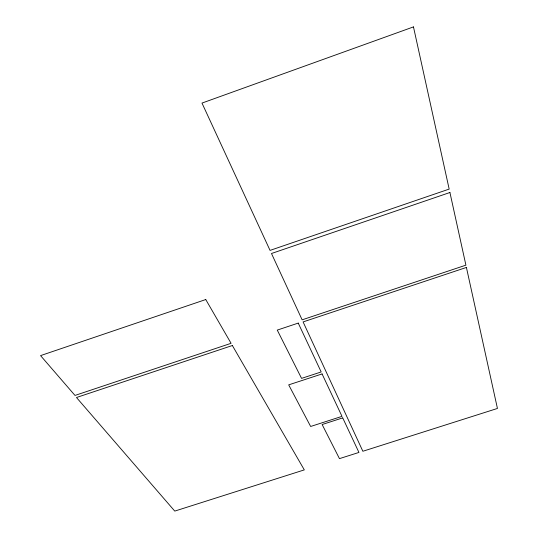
<?xml version="1.0" encoding="UTF-8"?>
<svg xmlns="http://www.w3.org/2000/svg" width="538" height="538" viewBox="0 0 538 538"><rect width="100%" height="100%" fill="white"/><g stroke="black" fill="none" stroke-linecap="round" stroke-linejoin="round"><path stroke-width="0.81" d="M413.473 26.9L201.985 103.081L270.049 250.392L449.169 189.094L413.473 26.9M449.923 192.503L271.488 253.506L302.134 319.834L465.908 265.16L449.923 192.503M205.758 299.545L40.558 355.611L74.99 395.43L231.078 343.318L205.758 299.545M298.24 323.096L277.258 330.097L301.569 378.382L321.179 371.953L298.24 323.096M232.355 345.517L76.483 397.515L174.763 511.1L304.313 469.889L232.355 345.517M466.412 267.44L303.096 321.919L362.861 451.261L497.442 408.45L466.412 267.44M322.074 373.93L288.691 384.865L310.648 426.473L342 416.358L322.074 373.93M342.719 417.891L322.134 424.522L339.458 458.632L358.94 452.438L342.719 417.891"/></g></svg>
